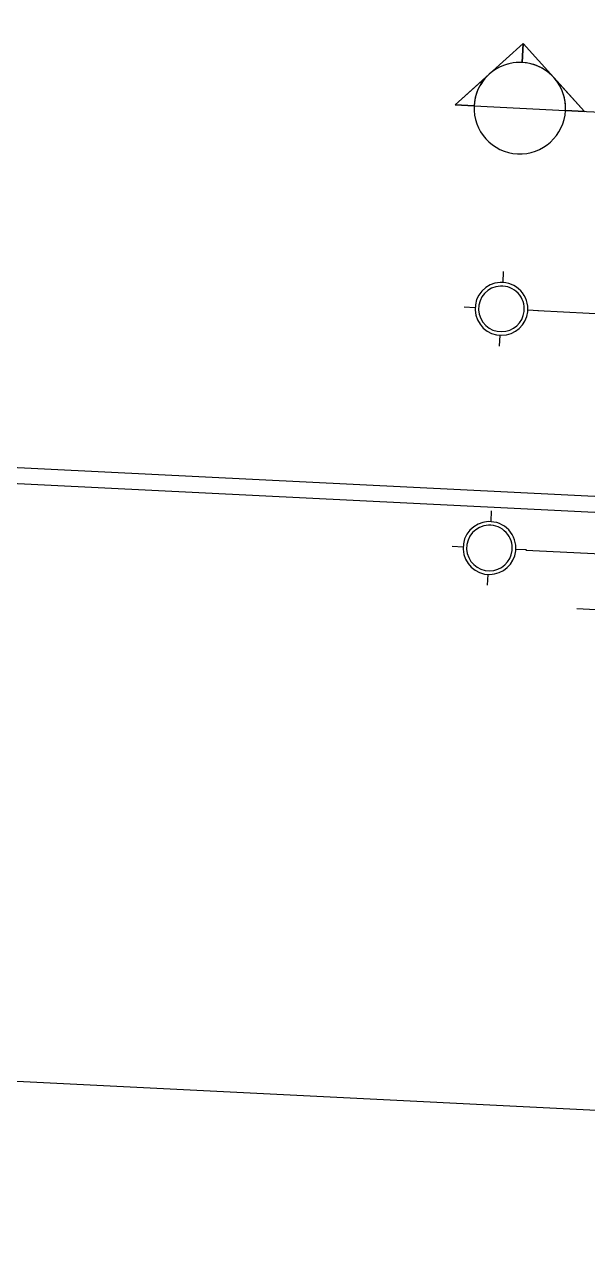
# Model space of a CAD drawing. Extents: x 549999 to 550212, y 1838161 to 1838467.
# Drawn here: x 550148.36 to 550155.4, y 1838333.83 to 1838349 of the extents above; entities that cross this region are included whole.
import ezdxf

# ---------------------------------------------------------------- set-up
doc = ezdxf.new("R2010")
doc.units = 0
for name, color, linetype in [('Level 17', 7, 'Continuous'), ('Level 18', 7, 'Continuous'), ('Level 19', 7, 'Continuous'), ('Level 20', 7, 'Continuous'), ('Level 35', 7, 'Continuous'), ('Level 36', 7, 'Continuous')]:
    doc.layers.add(name, color=color, linetype=linetype)

# ---------------------------------------------------------------- blocks, each defined once
blk = doc.blocks.new('GRID_3')
at = {"layer": 'Level 19'}
for p, q in [((0, 0.517), (0, 0.367)), ((-0.517, 0), (-0.367, 0)), ((0.517, 0), (0.367, 0)), ((0, -0.517), (0, -0.367))]:
    blk.add_line(p, q, dxfattribs=at)
for radius, start, end in [(0.367, 86.5906, 185.4173), (0.367, 3.4094, 86.5906), (0.317, 86.5906, 185.4173), (0.317, 3.4094, 86.5906), (0.317, 275.4173, 3.4094), (0.367, 275.4173, 3.4094), (0.367, 185.4173, 275.4173), (0.317, 185.4173, 275.4173)]:
    blk.add_arc((0, 0), radius, start, end, dxfattribs=at)
blk = doc.blocks.new('SECTI4')
at = {"layer": 'Level 17'}
for p, q in [((-0.635, 0.898), (-1.533, 0)), ((-1.084, 0.449), (-0.635, 0.898)), ((-0.635, 0.898), (-1.084, 0.449)), ((-0.635, 0.898), (0.263, 0)), ((-0.635, 0.898), (-0.635, 0.635)), ((-0.635, 0.635), (-0.635, 0.898)), ((-0.635, 0.635), (-0.635, 0.898)), ((-0.635, 0.898), (-0.186, 0.449)), ((-0.186, 0.449), (-0.635, 0.898)), ((-0.635, 0.898), (-0.635, 0.635)), ((-1.533, 0), (-1.107, 0.426)), ((-1.107, 0.426), (-1.533, 0)), ((-0.163, 0.426), (0.263, 0)), ((0.263, 0), (-0.163, 0.426)), ((-1.27, 0), (-1.533, 0)), ((-1.271, 0), (-1.533, 0)), ((-1.533, 0), (-1.271, 0)), ((0, 0), (0.263, 0)), ((0.263, 0), (0.001, 0)), ((0.001, 0), (0.263, 0))]:
    blk.add_line(p, q, dxfattribs=at)
for radius, start, end in [(0.635, 0, 180), (0.635, 90, 135), (0.635, 90, 135), (0.635, 45, 90), (0.635, 45, 90), (0.636, 137.9216, 180), (0.636, 137.9216, 180), (0.636, 0, 42.0784), (0.636, 0, 42.0784), (0.635, 180, 0)]:
    blk.add_arc((-0.635, 0), radius, start, end, dxfattribs=at)

msp = doc.modelspace()

# ---------------------------------------------------------------- linework, layer by layer
at = {"layer": 'Level 17'}
msp.add_line((550153.977, 1838347.976), (550155.119, 1838347.919), dxfattribs=at)
at = {"layer": 'Level 18'}
for p, q in [((550154.774, 1838345.419), (550168.847, 1838344.715)), ((550154.624, 1838342.423), (550183.758, 1838340.966))]:
    msp.add_line(p, q, dxfattribs=at)
at = {"layer": 'Level 20'}
for p, q in [((550177.347, 1838342.001), (550116.284, 1838345.053)), ((550177.337, 1838341.801), (550116.274, 1838344.854)), ((550155.859, 1838341.66), (550155.26, 1838341.69))]:
    msp.add_line(p, q, dxfattribs=at)
at = {"layer": 'Level 35'}
msp.add_lwpolyline([(550146.761, 1838335.861), (550187.407, 1838333.829), (550188.844, 1838362.571), (550148.198, 1838364.603)], close=True, dxfattribs=at)
at = {"layer": 'Level 36'}
msp.add_line((550155.119, 1838347.919), (550184.16, 1838346.467), dxfattribs=at)

# ---------------------------------------------------------------- block references
at = {"layer": 'Level 17', "xscale": 0.9000000000000004, "yscale": 0.9, "rotation": -2.8619937920406366}
msp.add_blockref('SECTI4', (550155.12, 1838347.92), dxfattribs=at)
at = {"layer": 'Level 19', "xscale": 0.9000000000000004, "yscale": 0.9000000000000002, "rotation": -92.86199379204065}
for p in [(550154.32, 1838345.44), (550154.17, 1838342.45)]:
    msp.add_blockref('GRID_3', p, dxfattribs=at)

doc.saveas('drawing.dxf')
